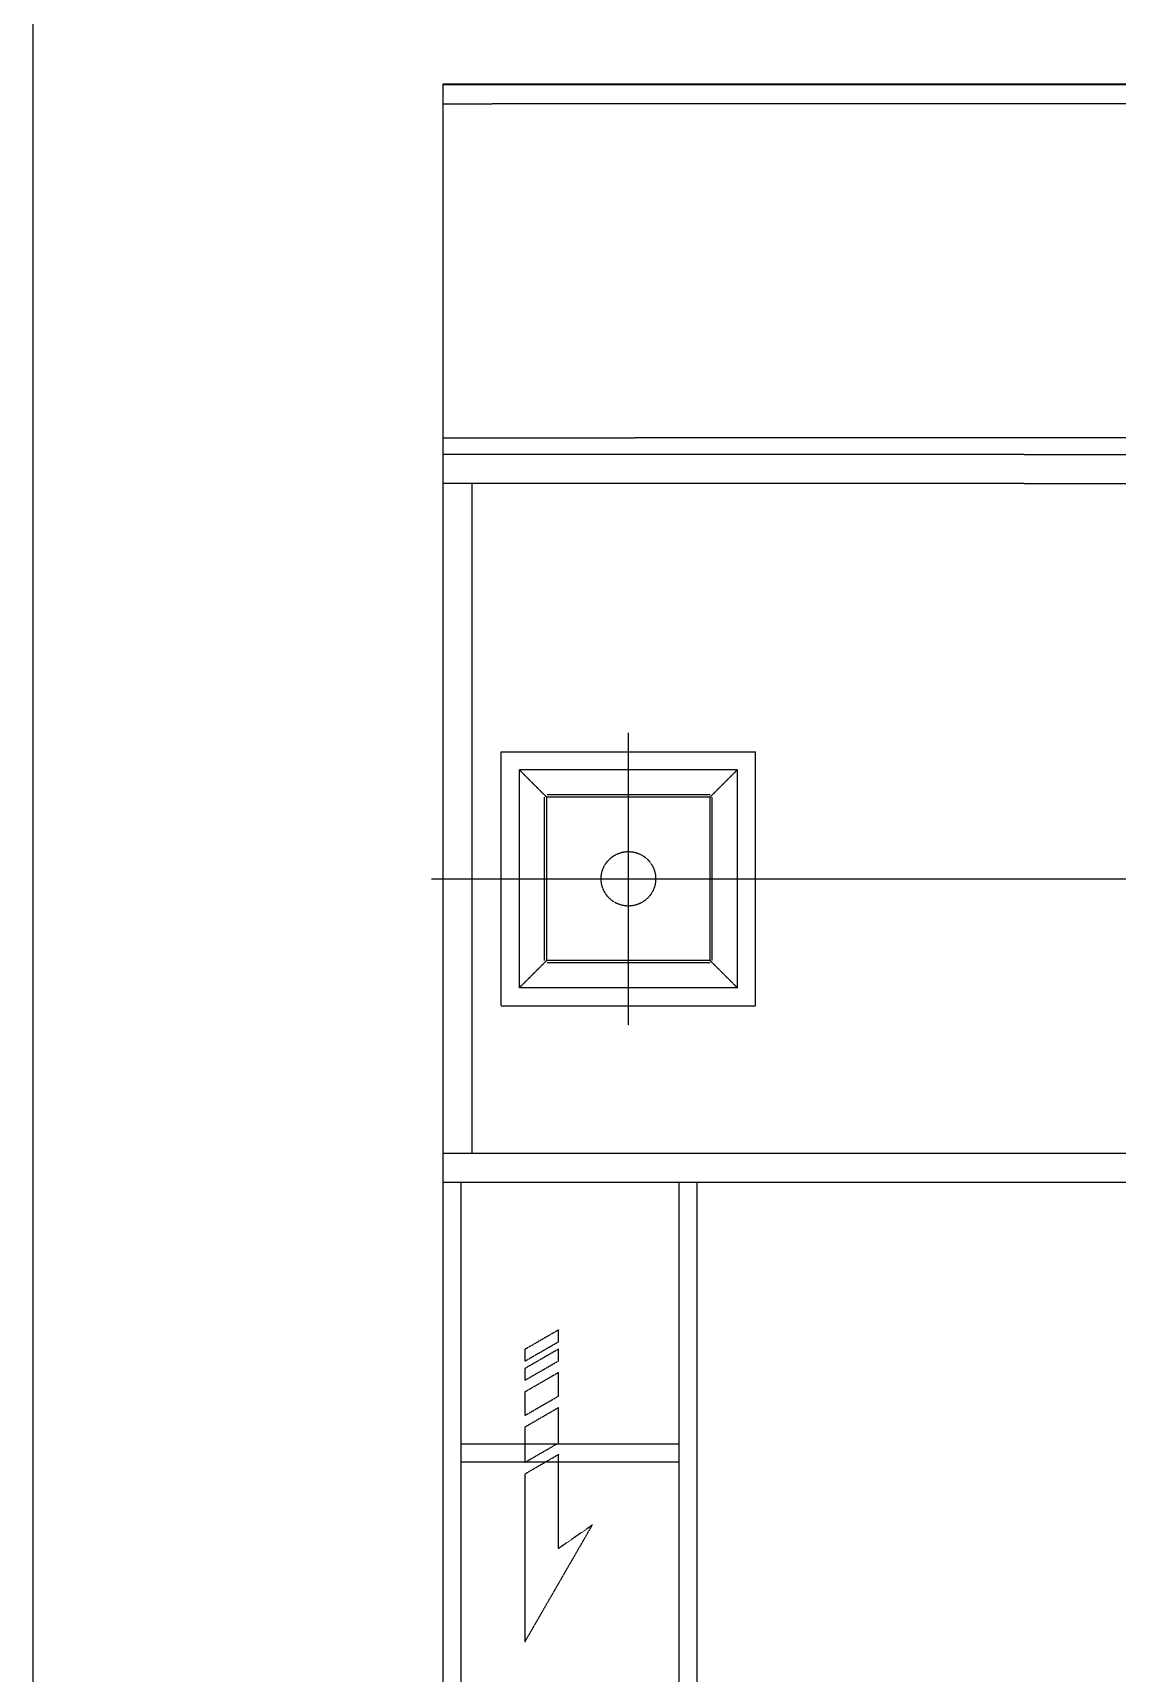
# Model space of a CAD drawing. Header units: millimetres. Extents: x -955179 to -912907, y 62798 to 154298.
# Drawn here: x -955179 to -952193, y 144306 to 148823 of the extents above; entities that cross this region are included whole.
import ezdxf

# ---------------------------------------------------------------- set-up
doc = ezdxf.new("R2010")
doc.units = ezdxf.units.MM
doc.header["$MEASUREMENT"] = 0
doc.linetypes.add('HIDDEN', pattern=[0.375, 0.25, -0.125])
doc.layers.add('CV', color=251, linetype='HIDDEN')

# ---------------------------------------------------------------- blocks, each defined once
blk = doc.blocks.new('TK출하')
at = {"layer": 'CV'}
for p, q in [((-857773.4, 138901.7, 330.3), (-844928.2, 138901.4, 443.7)), ((-857773.4, 137925.7, 321.4), (-857773.4, 138901.7, 321.4)), ((-857773.4, 130698.5, 321.4), (-857773.4, 138899.5, 321.4)), ((-857773.4, 138899.4, 331.5), (-847454.9, 138899.2, 435.3)), ((-844928.2, 138850.1, 444.6), (-857773.4, 138846, 330.3)), ((-844928.2, 137930.7, 459.3), (-857773.4, 137926.1, 331.4)), ((-856173.4, 137880.7, 321.4), (-857773.4, 137880.7, 321.4)), ((-857773.4, 135875.7, 321.4), (-857773.4, 137880.7, 321.4)), ((-856173.4, 137880.7, 321.4), (-851613.4, 137880.7, 321.4)), ((-856173.4, 137800.7, 321.4), (-857773.4, 137800.7, 321.4)), ((-857693.4, 135955.7, 321.4), (-857693.4, 137800.7, 321.4)), ((-856173.4, 137800.7, 321.4), (-849093.4, 137800.7, 321.4)), ((-857263, 136309.1, 497.4), (-857263, 137114.4, 497.4)), ((-857613, 136362.4, 497.4), (-857613, 137062.4, 497.4)), ((-857613, 137062.4, 497.4), (-856913, 137062.4, 497.4)), ((-856913, 136362.4, 497.4), (-856913, 137062.4, 497.4)), ((-857563, 136412.4, 497.4), (-857563, 137012.4, 497.4)), ((-856963, 137012.4, 497.4), (-857563, 137012.4, 497.4)), ((-857488, 136937.4, 497.4), (-857563, 137012.4, 497.4)), ((-857038, 136937.4, 497.4), (-856963, 137012.4, 497.4)), ((-856963, 136412.4, 497.4), (-856963, 137012.4, 497.4)), ((-857494, 136487.4, 497.4), (-857494, 136937.4, 497.4)), ((-857038, 136943.4, 497.4), (-857488, 136943.4, 497.4)), ((-857488, 136487.4, 497.4), (-857488, 136937.4, 497.4)), ((-857038, 136937.4, 497.4), (-857488, 136937.4, 497.4)), ((-857038, 136487.4, 497.4), (-857038, 136937.4, 497.4)), ((-857032, 136487.4, 497.4), (-857032, 136937.4, 497.4)), ((-857804.8, 136712.4, 497.4), (-849958.5, 136712.4, 497.4)), ((-857488, 136487.4, 497.4), (-857563, 136412.4, 497.4)), ((-857038, 136487.4, 497.4), (-857488, 136487.4, 497.4)), ((-857038, 136481.4, 497.4), (-857488, 136481.4, 497.4)), ((-857038, 136487.4, 497.4), (-856963, 136412.4, 497.4)), ((-856963, 136412.4, 497.4), (-857563, 136412.4, 497.4)), ((-857613, 136362.4, 497.4), (-856913, 136362.4, 497.4)), ((-849093.4, 135955.7, 321.4), (-857773.4, 135955.7, 321.4)), ((-857773.4, 132705.7, 321.4), (-857773.4, 135875.7, 321.4)), ((-849093.4, 135875.7, 321.4), (-857773.4, 135875.7, 321.4)), ((-857723.4, 132705.7, 321.4), (-857723.4, 135875.7, 321.4)), ((-857123.4, 132705.7, 321.4), (-857123.4, 135875.7, 321.4)), ((-857073.4, 132705.7, 321.4), (-857073.4, 135875.7, 321.4)), ((-857123.4, 135155.7, 321.4), (-857723.4, 135155.7, 321.4)), ((-857123.4, 135105.7, 321.4), (-857723.4, 135105.7, 321.4))]:
    blk.add_line(p, q, dxfattribs=at)
at = {"layer": 'CV', "elevation": 444.7}
for points in [[(-857455.4, 135437.7), (-857455.4, 135470), (-857548.6, 135416.2), (-857548.6, 135383.9)], [(-857455.4, 135385), (-857455.4, 135417.3), (-857548.6, 135363.5), (-857548.6, 135331.2)], [(-857455.4, 135288.1), (-857455.4, 135352.7), (-857548.6, 135298.9), (-857548.6, 135234.3)], [(-857455.4, 135255.9), (-857548.6, 135202), (-857548.6, 135105.1), (-857455.4, 135159)], [(-857362.2, 134932.9), (-857455.4, 134868.3), (-857455.4, 135126.7), (-857548.6, 135072.8), (-857548.6, 134609.9)]]:
    blk.add_lwpolyline(points, close=True, dxfattribs=at)
at = {"layer": 'CV'}
blk.add_circle((-857263, 136712.4, 497.4), 75, dxfattribs=at)

msp = doc.modelspace()

# ---------------------------------------------------------------- linework, layer by layer
at = {"layer": 'CV', "elevation": 0}
msp.add_lwpolyline([(-940187.8, 154298.4), (-955178.5, 154298.4), (-955178.5, 62798.4), (-940187.8, 62798.4)], close=True, dxfattribs=at)

# ---------------------------------------------------------------- block references
at = {"layer": 'CV'}
msp.add_blockref('TK출하', (-96275.8, 9780.8, -202.6), dxfattribs=at)

doc.saveas('drawing.dxf')
